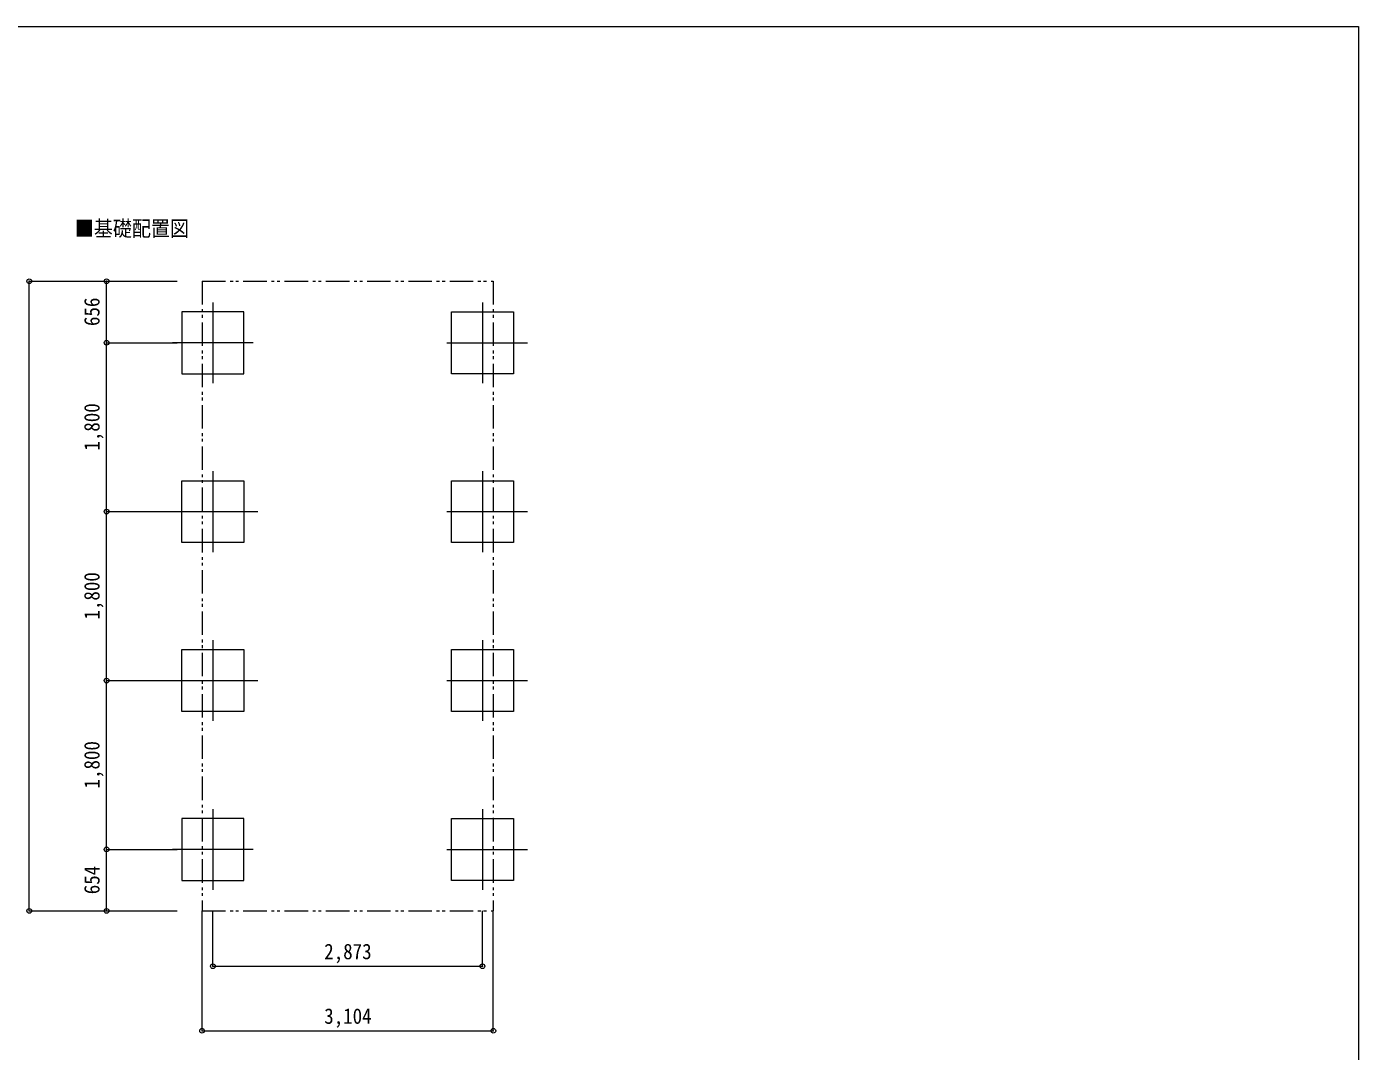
# Model space of a CAD drawing. Units: millimetres at full size, sheet at 1:50. Extents: x -14053 to 14053, y -9700 to 9700.
# Drawn here: x -844 to 13347, y -1220 to 9700 of the extents above; entities that cross this region are included whole.
import ezdxf
from ezdxf.enums import TextEntityAlignment as Align

# ---------------------------------------------------------------- set-up
doc = ezdxf.new("R2010")
doc.units = ezdxf.units.MM
doc.header["$LTSCALE"] = 50
doc.header["$PDMODE"] = 32
doc.header["$PDSIZE"] = 50
doc.linetypes.add('DOUBLE_CHAIN1', pattern=[8.8, 5, -1, 0.6, -0.6, 0.6, -1])
for name, color, linetype, lineweight in [('1-0', 4, 'Continuous', 9), ('9-6', 6, 'Continuous', 9), ('F-0', 7, 'Continuous', 9)]:
    doc.layers.add(name, color=color, linetype=linetype, lineweight=lineweight)
doc.styles.add('ＭＳ ゴシック', font='')
doc.styles.get('ＭＳ ゴシック').set_extended_font_data('MS Gothic')

msp = doc.modelspace()

# ---------------------------------------------------------------- linework, layer by layer
at = {"layer": '1-0', "color": 7, "linetype": 'DOUBLE_CHAIN1'}
for p, q in [((1024.94, 6987.51), (4128.94, 6987.51)), ((1024.94, 6987.51), (1024.94, 277.46)), ((4128.94, 6987.51), (4128.94, 277.46)), ((1024.94, 277.46), (4128.94, 277.46))]:
    msp.add_line(p, q, dxfattribs=at)
at = {"layer": '1-0'}
for p, q in [((1140.44, 6761.49), (1140.44, 5901.49)), ((4013.44, 6761.49), (4013.44, 5901.49)), ((1570.44, 6331.49), (710.44, 6331.49)), ((3633.44, 6331.49), (4493.44, 6331.49)), ((1140.44, 4961.49), (1140.44, 4101.49)), ((4013.44, 4961.49), (4013.44, 4101.49)), ((760.44, 4531.49), (1620.44, 4531.49)), ((3633.44, 4531.49), (4493.44, 4531.49)), ((1140.44, 3161.49), (1140.44, 2301.49)), ((4013.44, 3161.49), (4013.44, 2301.49)), ((760.44, 2731.49), (1620.44, 2731.49)), ((3633.44, 2731.49), (4493.44, 2731.49)), ((1140.44, 1361.49), (1140.44, 501.49)), ((4013.44, 1361.49), (4013.44, 501.49)), ((810.44, 1261.49), (810.44, 601.49)), ((1570.44, 931.49), (710.44, 931.49)), ((3633.44, 931.49), (4493.44, 931.49))]:
    msp.add_line(p, q, dxfattribs=at)
for points in [[(1470.44, 6001.49), (1470.44, 6661.49), (810.44, 6661.49), (810.44, 6001.49)], [(3683.44, 6001.49), (3683.44, 6661.49), (4343.44, 6661.49), (4343.44, 6001.49)], [(810.44, 4201.49), (810.44, 4861.49), (1470.44, 4861.49), (1470.44, 4201.49)], [(3683.44, 4201.49), (3683.44, 4861.49), (4343.44, 4861.49), (4343.44, 4201.49)], [(810.44, 2401.49), (810.44, 3061.49), (1470.44, 3061.49), (1470.44, 2401.49)], [(3683.44, 2401.49), (3683.44, 3061.49), (4343.44, 3061.49), (4343.44, 2401.49)], [(1470.44, 601.49), (1470.44, 1261.49), (810.44, 1261.49), (810.44, 601.49)], [(3683.44, 601.49), (3683.44, 1261.49), (4343.44, 1261.49), (4343.44, 601.49)]]:
    msp.add_lwpolyline(points, close=True, dxfattribs=at)
at = {"layer": '9-6'}
for p, q in [((-815.65, 6987.51), (760.44, 6987.51)), ((-815.65, 277.46), (-815.65, 6987.51)), ((7.48, 6987.51), (760.44, 6987.51)), ((7.48, 6331.49), (7.48, 6987.51)), ((7.48, 6331.49), (760.44, 6331.49)), ((7.48, 4531.49), (7.48, 6331.49)), ((7.48, 4531.49), (760.44, 4531.49)), ((7.48, 2731.49), (7.48, 4531.49)), ((7.48, 2731.49), (760.44, 2731.49)), ((7.48, 931.49), (7.48, 2731.49)), ((7.48, 931.49), (760.44, 931.49)), ((7.48, 277.46), (7.48, 931.49)), ((-815.65, 277.46), (760.44, 277.46)), ((7.48, 277.46), (760.44, 277.46)), ((1024.94, -1000.89), (1024.94, 277.46)), ((1140.44, -312.46), (1140.44, 277.46)), ((4013.44, -312.46), (4013.44, 277.46)), ((4128.94, -1000.89), (4128.94, 277.46)), ((1140.44, -312.46), (4013.44, -312.46)), ((1024.94, -1000.89), (4128.94, -1000.89))]:
    msp.add_line(p, q, dxfattribs=at)
for p in [(-815.65, 6987.51), (7.48, 6987.51), (7.48, 6331.49), (7.48, 4531.49), (7.48, 2731.49), (7.48, 931.49), (-815.65, 277.46), (7.48, 277.46), (1140.44, -312.46), (4013.44, -312.46), (1024.94, -1000.89), (4128.94, -1000.89)]:
    msp.add_point(p, dxfattribs=at)
at = {"layer": 'F-0', "color": 5, "lineweight": 5}
for p, q in [((-14053.43, 9700), (13346.57, 9700)), ((13346.57, 9700), (13346.57, -9700))]:
    msp.add_line(p, q, dxfattribs=at)

# ---------------------------------------------------------------- texts
at = {"layer": '1-0', "color": 7, "style": 'ＭＳ ゴシック', "width": 0.9}
msp.add_text('■基礎配置図', height=165, dxfattribs=at).set_placement((-329.97, 7416.98), align=Align.BOTTOM_LEFT)
at = {"layer": '9-6', "color": 7, "style": 'ＭＳ ゴシック', "width": 0.9}
for s, p in [('656', (-17.52, 6509.5)), ('1,800', (-17.52, 5181.49)), ('1,800', (-17.52, 3381.49)), ('1,800', (-17.52, 1581.49)), ('654', (-17.52, 454.48))]:
    msp.add_text(s, height=165, rotation=90, dxfattribs=at).set_placement(p, align=Align.BOTTOM_LEFT)
for s, p in [('2,873', (2326.94, -287.46)), ('3,104', (2326.94, -975.89))]:
    msp.add_text(s, height=165, dxfattribs=at).set_placement(p, align=Align.BOTTOM_LEFT)

doc.saveas('drawing.dxf')
